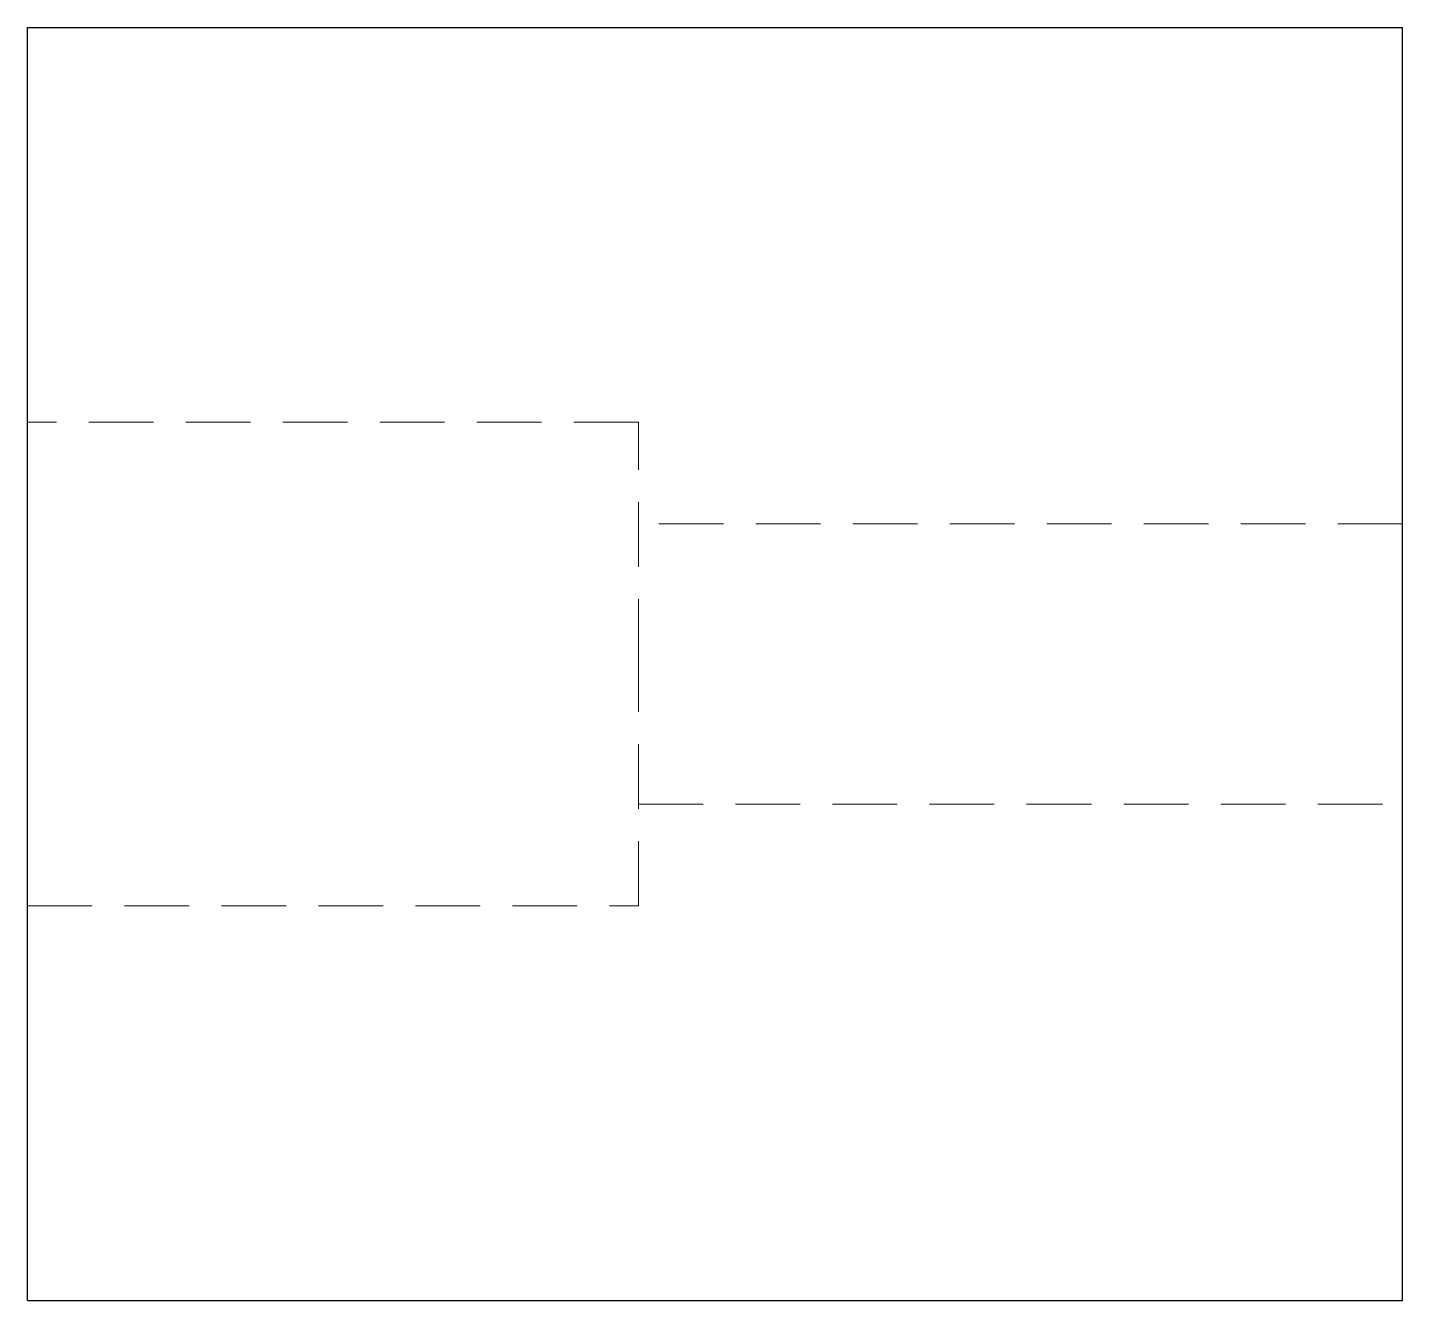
# Model space of a CAD drawing. Header units: millimetres. Extents: x 407 to 434, y 284.5 to 309.5.
import ezdxf

# ---------------------------------------------------------------- set-up
doc = ezdxf.new("R2010")
doc.units = ezdxf.units.MM
doc.linetypes.add('HIDDEN', pattern=[1.905, 1.27, -0.635])

msp = doc.modelspace()

# ---------------------------------------------------------------- linework, layer by layer
at = {"color": 7, "linetype": 'Continuous', "lineweight": 25}
for p, q in [((407, 284.5), (407, 309.5)), ((407, 309.5), (434, 309.5)), ((434, 284.5), (434, 309.5)), ((407, 284.5), (434, 284.5))]:
    msp.add_line(p, q, dxfattribs=at)
at = {"color": 7, "linetype": 'HIDDEN', "lineweight": 18}
for p, q in [((419, 301.75), (407, 301.75)), ((419, 297), (419, 301.75)), ((434, 299.75), (419, 299.75)), ((419, 292.25), (419, 297)), ((419, 294.25), (434, 294.25)), ((407, 292.25), (419, 292.25))]:
    msp.add_line(p, q, dxfattribs=at)

doc.saveas('drawing.dxf')
